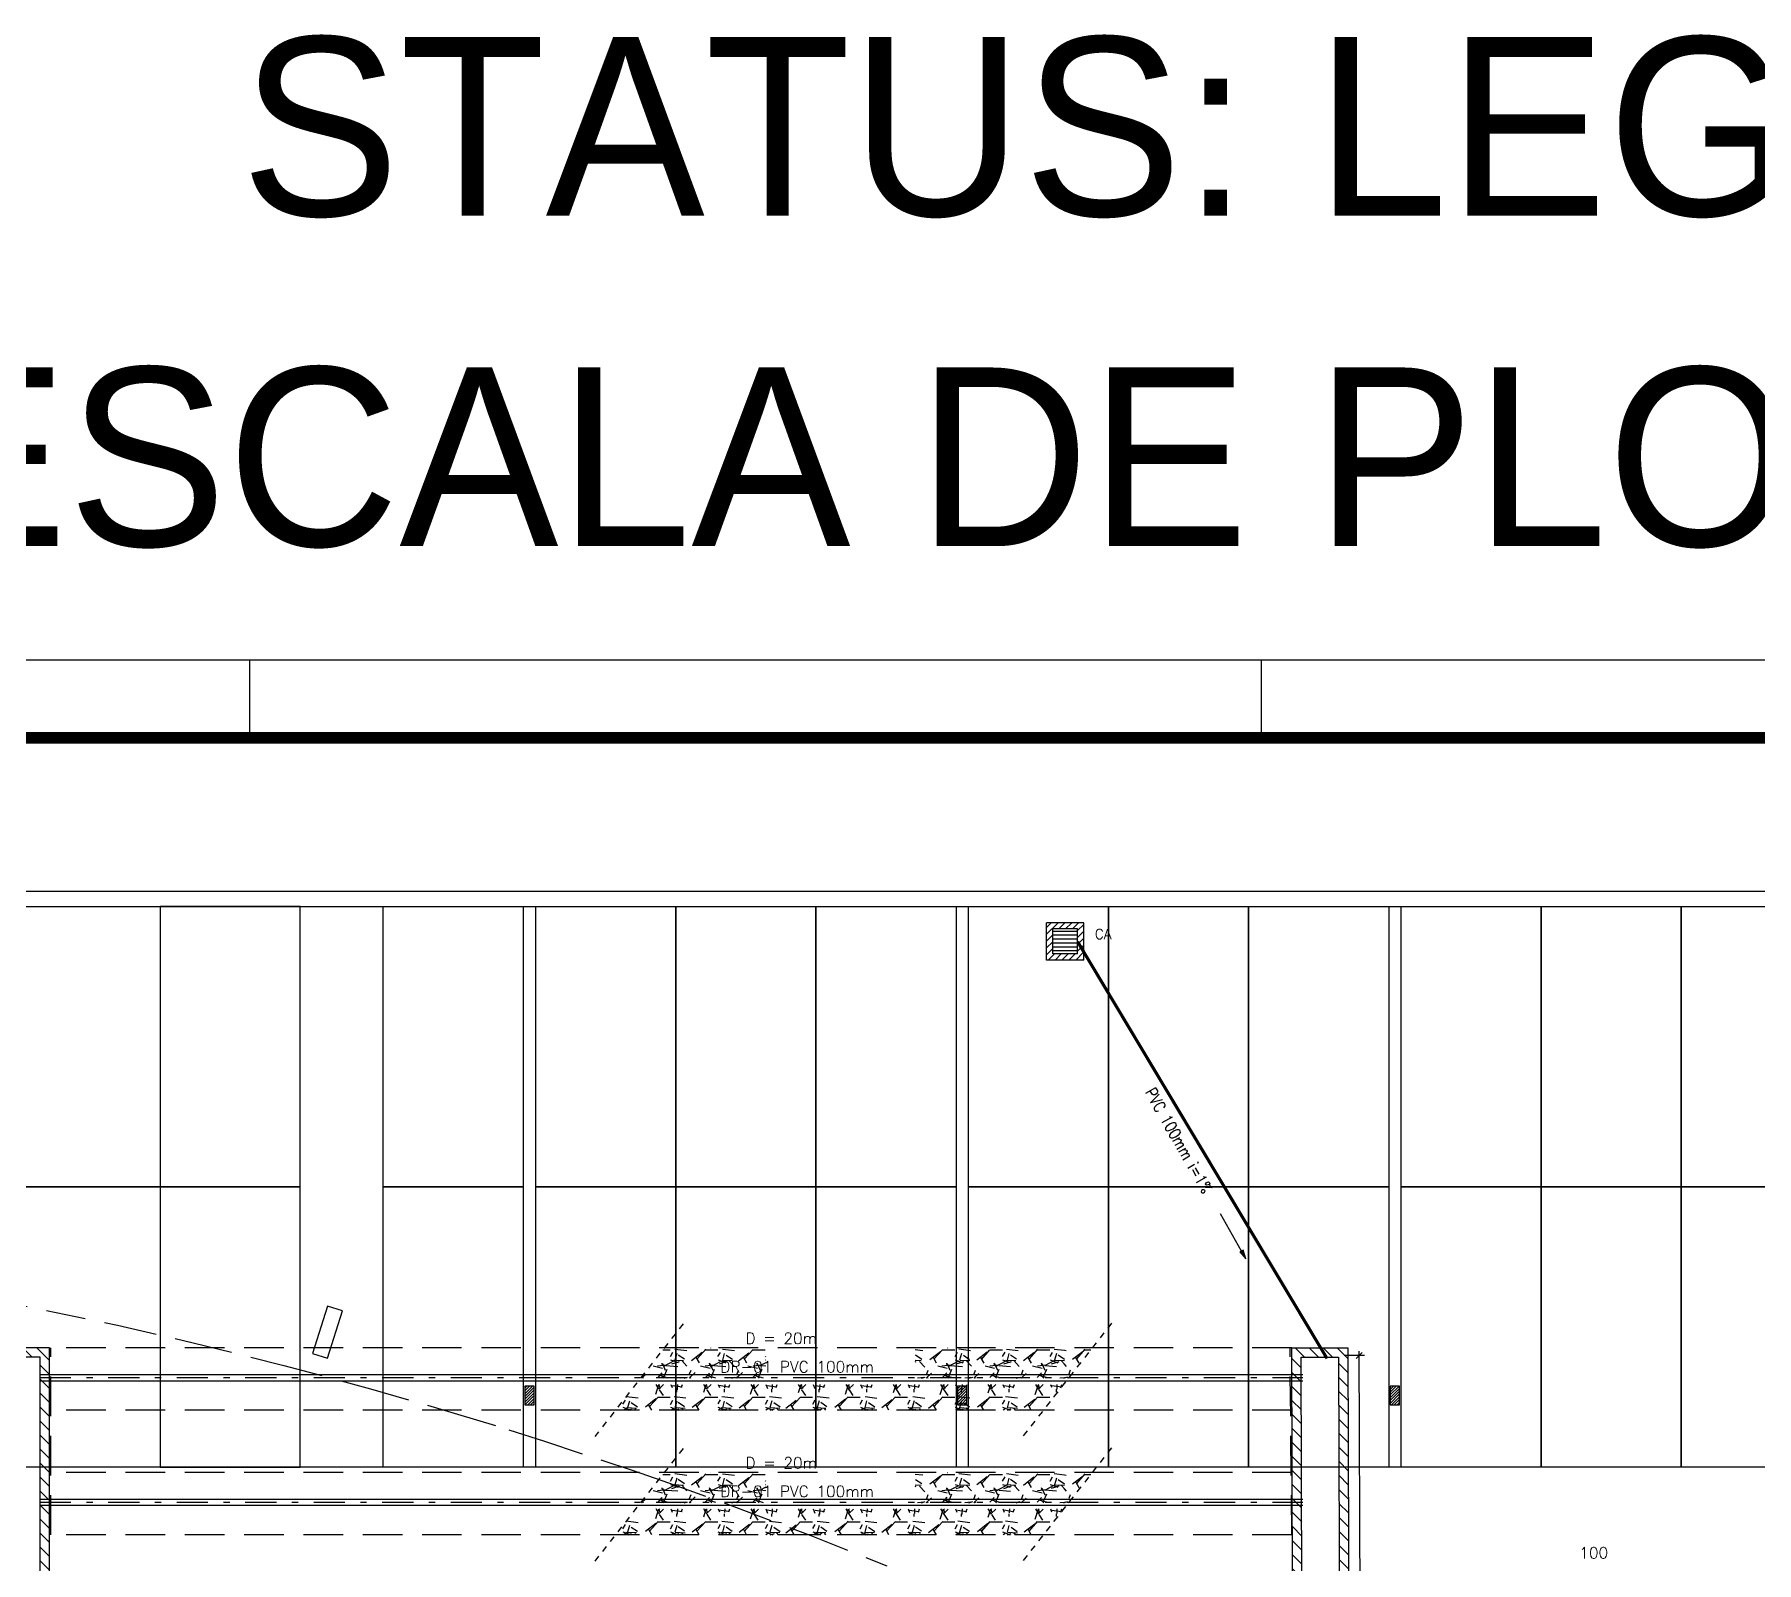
# Model space of a CAD drawing. Header units: inches. Extents: x 752 to 2304, y -3097 to -639.
# Drawn here: x 780.33 to 807.99, y -663.34 to -638.8 of the extents above; entities that cross this region are included whole.
import ezdxf
from ezdxf.enums import TextEntityAlignment as Align

# ---------------------------------------------------------------- set-up
doc = ezdxf.new("R2010")
doc.units = ezdxf.units.IN
doc.header["$MEASUREMENT"] = 0
for name, pattern in [('DASHDOT', [1, 0.5, -0.25, 0, -0.25]), ('DASHDOT2', [0.5, 0.25, -0.125, 0, -0.125]), ('HIDDEN2', [4.762499999999999, 3.175, -1.5875])]:
    doc.linetypes.add(name, pattern=pattern)
for name, color, linetype in [('AP', 3, 'Continuous'), ('arq', 9, 'Continuous'), ('cercadura', 9, 'Continuous'), ('DRENAGEM', 3, 'Continuous'), ('DRENO', 3, 'Continuous'), ('Hachura', 9, 'Continuous'), ('INDICACAO', 4, 'Continuous'), ('INDICAÇÕES', 9, 'Continuous'), ('P-AG', 2, 'Continuous'), ('Pilar', 10, 'Continuous'), ('texto arq', 9, 'Continuous'), ('TEXTO-HIDRO', 100, 'Continuous'), ('Vagas', 9, 'Continuous')]:
    doc.layers.add(name, color=color, linetype=linetype)
doc.styles.add('ROMAND', font='romans.shx', dxfattribs={"height": 0.3})
doc.styles.add('ROMANS', font='romans', dxfattribs={"width": 5, "height": 1})
doc.styles.add('Style-ENGINEERING', font='ENGINEERING.shx')
doc.styles.add('SWISS', font='swissb.ttf')
doc.styles.add('TEXTO-HIDRO', font='ROMANS.shx', dxfattribs={"width": 0.8, "height": 0.2})
pattern_1 = [(228.0128000000058, (-282.4632956602195, -1268.060502833812), (-6.096005179768103, -6.858008426854394), [0.1025163, -10.14915]), (184.9697000000058, (-282.5318756602193, -1268.136702833812), (9.14401479185366, 0.76199462261717), [0.1759214999999996, -17.41619999999995]), (132.5104000000059, (-282.7071356602197, -1268.151942833812), (7.619994455500361, -8.382008187737345), [0.1240445999999999, -12.28041]), (267.2737000000059, (-283.0043156602197, -1268.342442833813), (0.7619966912468978, 15.23999509601001), [0.1602014999999992, -15.85991999999995]), (292.8337000000058, (-283.01193566022, -1268.502462833812), (-3.810010816651504, 9.144005199014945), [0.1570902, -15.55194]), (357.2737000000059, (-282.9509756602196, -1268.647242833812), (-15.23999509601001, 0.7619966912468985), [0.1602014999999995, -15.85991999999997]), (37.69420000000586, (-282.7909556602202, -1268.654862833812), (-9.906006258371201, -7.619993207096476), [0.2118581999999999, -20.97392999999999]), (72.25530000000582, (-282.6233156602195, -1268.525322833813), (5.334010669638449, 16.76400486181146), [0.200016, -19.80159]), (121.4296000000058, (-282.5623556602193, -1268.334822833813), (-6.096001570580353, 9.905988347991187), [0.1607438999999995, -15.91364999999997]), (175.2364000000056, (-282.6461756602203, -1268.197662833813), (8.381993415916414, -0.7619928488154918), [0.1835138999999997, -8.992169999999982]), (222.3974000000058, (-282.8290556602194, -1268.182422833812), (-9.144000275171058, -8.381989095192022), [0.2373234, -23.49504]), (138.8141000000059, (-282.24993566022, -1268.350062833812), (-5.333996602267887, 4.571992967136657), [0.0810015, -8.019179999999999]), (171.4692000000058, (-282.3108956602194, -1268.296722833813), (9.905984878677575, -1.524003840012699), [0.1541045999999997, -15.25637999999998]), (225.0000000000058, (-282.4632956602193, -1268.273862833812), (7.755793195102023e-14, -0.7619994806100591), [0.1077626999999998, -0.969866999999998]), (203.1986000000058, (-282.5166356602201, -1268.182422833813), (3.810012847677093, 1.524006682292268), [0.05803229999999997, -5.745179999999995]), (291.8014000000058, (-282.5699756602199, -1268.205282833812), (-0.7620005345685859, 2.286001472619481), [0.08206979999999997, -4.021439999999999]), (30.96380000000582, (-282.5394956602197, -1268.281482833813), (2.285997586442313, 1.524001187598399), [0.1332959999999993, -4.309889999999978]), (161.5651000000059, (-282.4251956602196, -1268.212902833813), (1.524000695454372, -0.7619988667393675), [0.0963861, -2.31327]), (16.38950000000585, (-283.0119356602194, -1268.205282833812), (7.620004204190572, 2.285995244991118), [0.1350264, -13.36764]), (70.34620000000582, (-282.8823956602201, -1268.167182833813), (-3.047991506602097, -8.38198814656381), [0.1132796999999998, -11.21465999999997]), (293.1986000000058, (-282.4251956602197, -1268.060502833812), (-1.524006682292268, 3.810012847677094), [0.116064, -5.687159999999999]), (343.6105000000058, (-282.3794756602194, -1268.167182833813), (-7.620004204191037, 2.285995244989566), [0.1350263999999997, -13.36763999999998]), (339.4440000000059, (-283.0119356602198, -1268.677722833812), (-3.810004729276928, 1.523998150814653), [0.1302105, -6.38031]), (294.7751000000058, (-282.8900156602201, -1268.723442833812), (-3.809991121088906, 8.381996107846613), [0.1091015999999996, -10.80107999999996]), (66.80140000000584, (-282.4175756602195, -1268.822502833812), (1.524006682291491, 3.810012847677405), [0.1160639999999996, -5.687159999999974]), (17.35400000000582, (-282.3718556602203, -1268.715822833813), (-9.906000534557677, -3.047995402682699), [0.1277348999999999, -12.64571999999999]), (69.44400000000583, (-282.79095566022, -1268.822502833812), (-1.523998150814655, -3.810004729276927), [0.06510539999999979, -6.445439999999986]), (101.3099000000057, (-282.4632956602197, -1268.822502833812), (-0.7619962388665154, 3.047990238270709), [0.03885449999999994, -3.846599999999996]), (165.9638000000058, (-282.4709156602194, -1268.784402833812), (2.28600160640923, -0.7619986812368592), [0.1570902, -2.984715]), (186.0090000000059, (-282.6233156602201, -1268.746302833812), (7.619988763328307, 0.7619982205651344), [0.1455801, -14.41242]), (303.6901000000058, (-282.5394956602196, -1268.350062833812), (-0.7620002613923252, 1.523998529769474), [0.1098971999999998, -2.637533999999994]), (353.1572000000058, (-282.4785356602201, -1268.441502833813), (12.95400535699318, -1.524006825495131), [0.1918670999999999, -18.99479999999999]), (60.94540000000585, (-282.2880356602196, -1268.464362833813), (-3.047992909748183, -5.333987283250548), [0.07845239999999976, -7.766819999999985]), (90, (-282.24993566022, -1268.395782833813), (-0.7620000000000775, 0.7619999999999221), [0.04571999999999988, -0.716279999999998]), (120.2564000000058, (-282.6385556602193, -1268.723442833812), (3.047993540051377, -5.333997309742958), [0.1058601, -10.48017]), (48.01280000000583, (-282.6918956602202, -1268.632002833812), (6.096005179768102, 6.858008426854395), [0.2050329, -10.04664]), (360, (-282.5547356602195, -1268.479602833812), (0.7619999999999221, 0.7620000000000775), [0.1981199999999995, -0.563879999999998]), (325.3048000000059, (-282.3566156602195, -1268.479602833813), (-7.619986797286651, 5.334000507144652), [0.120483, -11.92779]), (254.0546000000058, (-282.2575556602194, -1268.548182833812), (-0.7620019439101314, -3.048007260961166), [0.1109486999999996, -5.436509999999974]), (207.6460000000058, (-282.2880356602195, -1268.654862833812), (-14.47799491470604, -7.620004792418492), [0.1806434999999995, -17.88374999999994]), (175.4261000000056, (-282.4480556602198, -1268.738682833813), (-9.906002281424328, 0.7619963133648284), [0.1911086999999995, -18.91973999999994]), (175.4261000000056, (-282.4480556602198, -1268.738682833813), (-9.906002281424328, 0.7619963133648284), [0.1911086999999995, -18.91973999999994])]
pattern_2 = [(228.0128000000058, (-282.4632956602195, -1266.060404512441), (-6.096005179768103, -6.858008426854394), [0.1025163, -10.14915]), (184.9697000000058, (-282.5318756602193, -1266.136604512441), (9.14401479185366, 0.76199462261717), [0.1759214999999996, -17.41619999999995]), (132.5104000000059, (-282.7071356602197, -1266.151844512441), (7.619994455500361, -8.382008187737345), [0.1240445999999999, -12.28041]), (267.2737000000059, (-283.0043156602197, -1266.342344512441), (0.7619966912468978, 15.23999509601001), [0.1602014999999991, -15.85991999999994]), (292.8337000000058, (-283.01193566022, -1266.502364512441), (-3.810010816651504, 9.144005199014945), [0.1570902, -15.55194]), (357.2737000000059, (-282.9509756602196, -1266.647144512441), (-15.23999509601001, 0.7619966912468985), [0.1602014999999995, -15.85991999999997]), (37.69420000000586, (-282.7909556602202, -1266.654764512441), (-9.906006258371201, -7.619993207096476), [0.2118581999999999, -20.97392999999999]), (72.25530000000582, (-282.6233156602195, -1266.525224512442), (5.334010669638449, 16.76400486181146), [0.200016, -19.80159]), (121.4296000000058, (-282.5623556602193, -1266.334724512441), (-6.096001570580353, 9.905988347991187), [0.1607438999999995, -15.91364999999997]), (175.2364000000056, (-282.6461756602203, -1266.197564512441), (8.381993415916414, -0.7619928488154918), [0.1835138999999997, -8.992169999999982]), (222.3974000000058, (-282.8290556602194, -1266.182324512441), (-9.144000275171058, -8.381989095192022), [0.2373234, -23.49504]), (138.8141000000059, (-282.24993566022, -1266.349964512441), (-5.333996602267887, 4.571992967136657), [0.0810015, -8.019179999999999]), (171.4692000000058, (-282.3108956602194, -1266.296624512441), (9.905984878677575, -1.524003840012699), [0.1541045999999997, -15.25637999999998]), (225.0000000000058, (-282.4632956602193, -1266.273764512441), (7.755793195102023e-14, -0.7619994806100591), [0.1077626999999998, -0.969866999999998]), (203.1986000000058, (-282.5166356602201, -1266.182324512441), (3.810012847677093, 1.524006682292268), [0.05803229999999997, -5.745179999999995]), (291.8014000000058, (-282.5699756602199, -1266.205184512441), (-0.7620005345685859, 2.286001472619481), [0.08206979999999997, -4.021439999999999]), (30.96380000000582, (-282.5394956602197, -1266.281384512441), (2.285997586442313, 1.524001187598399), [0.1332959999999993, -4.309889999999978]), (161.5651000000059, (-282.4251956602196, -1266.212804512441), (1.524000695454372, -0.7619988667393675), [0.0963861, -2.31327]), (16.38950000000585, (-283.0119356602194, -1266.205184512441), (7.620004204190572, 2.285995244991118), [0.1350264, -13.36764]), (70.34620000000582, (-282.8823956602201, -1266.167084512441), (-3.047991506602097, -8.38198814656381), [0.1132796999999998, -11.21465999999997]), (293.1986000000058, (-282.4251956602197, -1266.060404512441), (-1.524006682292268, 3.810012847677094), [0.116064, -5.687159999999999]), (343.6105000000058, (-282.3794756602194, -1266.167084512441), (-7.620004204191037, 2.285995244989566), [0.1350263999999997, -13.36763999999998]), (339.4440000000059, (-283.0119356602198, -1266.677624512441), (-3.810004729276928, 1.523998150814653), [0.1302105, -6.38031]), (294.7751000000058, (-282.8900156602201, -1266.723344512441), (-3.809991121088906, 8.381996107846613), [0.1091015999999996, -10.80107999999995]), (66.80140000000584, (-282.4175756602195, -1266.822404512441), (1.524006682291491, 3.810012847677405), [0.1160639999999996, -5.687159999999973]), (17.35400000000582, (-282.3718556602203, -1266.715724512441), (-9.906000534557677, -3.047995402682699), [0.1277348999999999, -12.64571999999999]), (69.44400000000583, (-282.79095566022, -1266.822404512441), (-1.523998150814655, -3.810004729276927), [0.06510539999999977, -6.445439999999985]), (101.3099000000057, (-282.4632956602197, -1266.822404512441), (-0.7619962388665154, 3.047990238270709), [0.03885449999999994, -3.846599999999996]), (165.9638000000058, (-282.4709156602194, -1266.784304512441), (2.28600160640923, -0.7619986812368592), [0.1570902, -2.984715]), (186.0090000000059, (-282.6233156602201, -1266.746204512441), (7.619988763328307, 0.7619982205651344), [0.1455801, -14.41242]), (303.6901000000058, (-282.5394956602196, -1266.349964512441), (-0.7620002613923252, 1.523998529769474), [0.1098971999999998, -2.637533999999994]), (353.1572000000058, (-282.4785356602201, -1266.441404512441), (12.95400535699318, -1.524006825495131), [0.1918670999999999, -18.99479999999999]), (60.94540000000585, (-282.2880356602196, -1266.464264512441), (-3.047992909748183, -5.333987283250548), [0.07845239999999976, -7.766819999999985]), (90, (-282.24993566022, -1266.395684512441), (-0.7620000000000775, 0.7619999999999221), [0.04571999999999988, -0.716279999999998]), (120.2564000000058, (-282.6385556602193, -1266.723344512441), (3.047993540051377, -5.333997309742958), [0.1058601, -10.48017]), (48.01280000000583, (-282.6918956602202, -1266.631904512441), (6.096005179768102, 6.858008426854395), [0.2050329, -10.04664]), (360, (-282.5547356602195, -1266.479504512441), (0.7619999999999221, 0.7620000000000775), [0.1981199999999995, -0.563879999999998]), (325.3048000000059, (-282.3566156602195, -1266.479504512442), (-7.619986797286651, 5.334000507144652), [0.120483, -11.92779]), (254.0546000000058, (-282.2575556602194, -1266.548084512441), (-0.7620019439101314, -3.048007260961166), [0.1109486999999996, -5.436509999999973]), (207.6460000000058, (-282.2880356602195, -1266.654764512441), (-14.47799491470604, -7.620004792418492), [0.1806434999999995, -17.88374999999994]), (175.4261000000056, (-282.4480556602198, -1266.738584512441), (-9.906002281424328, 0.7619963133648284), [0.1911086999999995, -18.91973999999994]), (175.4261000000056, (-282.4480556602198, -1266.738584512441), (-9.906002281424328, 0.7619963133648284), [0.1911086999999995, -18.91973999999994])]

# ---------------------------------------------------------------- blocks, each defined once
blk = doc.blocks.new('A1-FASE-FORTAL2')
at = {"layer": 'cercadura'}
for p, q in [((0.8409999999995534, 0.5945000000006644), (-4.547473508864641e-13, 0.5944999999999823)), ((0.2109999999995011, 0.5945000000001528), (0.2109999999995011, 0.5845000000001619)), ((0.3409999999995534, 0.5945000000002665), (0.3409999999995534, 0.5845000000002756))]:
    blk.add_line(p, q, dxfattribs=at)
at = {"layer": 'cercadura', "color": 152, "const_width": 0.0015}
blk.add_lwpolyline([(0.8309999999995057, 0.5845000000006735), (0.02499999999952252, 0.5844999999999914), (0.02500000000003411, 0.009999999999990905), (0.8310000000000173, 0.01000000000067303), (0.8309999999995057, 0.5845000000006735)], close=True, dxfattribs=at)
at = {"color": 152, "style": 'ROMAND'}
for p in [(0.6749918834410664, 0.04961171964703226), (0.6749918834410664, 0.04402928025865549), (0.6749918834411233, 0.0330695438212274), (0.6749918834411233, 0.02247522812291436), (0.6749918834411233, 0.0164058161410594)]:
    blk.add_attdef('FASE', p, '', height=0.003539325852, dxfattribs=at)
at = {"color": 152, "style": 'ROMAND', "width": 0.8000000000006259}
blk.add_attdef('HS-01/15-R01', text='', height=0.003539325852, dxfattribs=at).set_placement((0.7849221364796222, 0.04583770829424338), (0.8180906758926767, 0.04583770829430023), align=Align.FIT)
at = {"color": 152, "style": 'ROMANS'}
for tag, p in [('1/100', (0.7914670971289297, 0.03419516573040937)), ('?/2008', (0.8105288393886667, 0.03419516573040937)), ('MES/ANO', (0.7961695110755045, 0.02610257783840098))]:
    blk.add_attdef(tag, text='', height=0.00196629214, dxfattribs=at).set_placement(p, align=Align.CENTER)
blk.add_attdef('0107_HS_01_SIT_LEG_R0A', text='', height=0.0017412571549672, dxfattribs=at).set_placement((0.7837091520393642, 0.01703488990801816), (0.8202755522936513, 0.01703488990801816), align=Align.FIT)
at = {"layer": 'cercadura', "style": 'SWISS'}
for p in [(0.3078159072529729, 0.102359437550831), (0.3078159072529729, 0.09757610421752361), (0.3078159072529729, 0.09279277088415938), (0.3078159072529729, 0.088009437550852), (0.3078159072529729, 0.08322610421748777), (0.3078159072529729, 0.07844277088418039), (0.03034294158675266, 0.01432712205394182)]:
    blk.add_attdef('-', p, '', height=0.0016, dxfattribs=at)
blk = doc.blocks.new('CAG')
h = blk.add_hatch()
h.set_pattern_fill('ANSI31', scale=0.625, angle=-89.99999999999957, style=0)
h.set_pattern_definition([(315.0000000000004, (-117.9496496266485, 58.01994512564262), (0.05524271728019859, 0.05524271728019945), [])])
h.paths.add_polyline_path([(0, 0), (0, 0.599999999999909), (-0.6000000000000227, 0.599999999999909), (-0.5999999999997954, 0)])
h.paths.add_polyline_path([(-0.09999999999990905, 0.09999999999990905), (-0.5, 0.09999999999990905), (-0.5, 0.5), (-0.09999999999990905, 0.5)], flags=16)
h = blk.add_hatch()
h.set_pattern_fill('ANSI31', scale=0.5, angle=135.0000000000004, style=0)
h.set_pattern_definition([(180, (-18.39542886537669, -54.83026067756418), (4.19445633282646e-16, -0.0625), [])])
h.paths.add_polyline_path([(-0.5, 0.09999999999990905), (-0.09999999999990905, 0.09999999999990905), (-0.09999999999990905, 0.5), (-0.5, 0.5)])
for p, q in [((-0.6009738579288921, 0.5999999999999233), (-0.0009738579290967664, 0.5999999999999233)), ((-0.5999999999997954, 0), (-0.6000000000000227, 0.599999999999909)), ((0, 0), (0, 0.599999999999909)), ((-0.5, 0.5), (-0.09999999999990905, 0.5)), ((-0.5, 0.09999999999990905), (-0.5, 0.5)), ((-0.09999999999990905, 0.09999999999990905), (-0.09999999999990905, 0.5)), ((-0.5999999999997954, 0), (0, 0)), ((-0.5, 0.09999999999990905), (-0.09999999999990905, 0.09999999999990905))]:
    blk.add_line(p, q)
blk = doc.blocks.new('A$C5B7E71EA')
at = {"layer": 'DRENAGEM'}
blk.add_blockref('CAG', (0.6009738579288921, -0.5999999999999233), dxfattribs=at)
blk = doc.blocks.new('IND')
at = {"layer": 'INDICACAO'}
blk.add_hatch(color=0, dxfattribs=at).paths.add_polyline_path([(-4.44e-14, 0), (-0.0716383140645292, 0.0148377895234688), (-0.0716383140645292, -0.0148377895234688)])
at = {"layer": 'INDICACAO', "color": 0}
blk.add_line((-0.0716383140645292, 0), (-0.4146867173266458, 0), dxfattribs=at)
blk.add_lwpolyline([(0, 0), (-0.0716383140645292, 0.0148377895234688), (-0.0716383140645292, -0.0148377895234688)], close=True, dxfattribs=at)
blk = doc.blocks.new('A$C2DCB09D5')
at = {"layer": 'Hachura'}
h = blk.add_hatch(dxfattribs=at)
h.set_pattern_fill('LINE', color=9, scale=0.01, angle=45, style=0)
h.set_pattern_definition([(45, (-250.9629640472781, 134.2840993258811), (-0.02245064030267288, 0.02245064030267288), [])])
h.paths.add_polyline_path([(0.1499999999999488, 0.3000000000000114), (2.842170943040401e-14, 0.3000000000000114), (0, 0), (0.1499999999999773, 0)])
at = {"layer": 'Pilar', "color": 10}
blk.add_lwpolyline([(0, 0), (0.1500000000000057, 0), (0.1500000000000057, 0.3000000000000114), (0, 0.3000000000000114)], close=True, dxfattribs=at)

msp = doc.modelspace()

# ---------------------------------------------------------------- hatches: boundary and pattern name
at = {"layer": 'AP'}
h = msp.add_hatch(dxfattribs=at)
h.set_pattern_fill('ANSI31', color=0, scale=0.05, angle=83.7751017165057, style=0)
h.set_pattern_definition([(135.0000000000075, (780.5663821861264, -665.927129660793), (-0.1122532015133497, -0.1122532015133791), [])])
h.paths.add_polyline_path([(779.8163821861265, -669.3081781619118), (779.8163821861256, -660.0365498322536), (780.4163821861255, -660.0365498322536), (780.4163821861265, -669.3081781619118)], flags=16)
h.paths.add_polyline_path([(779.6663821861266, -669.4581781619116), (779.6663821861255, -659.8865498322538), (780.5663821861255, -659.8865498322536), (780.5663821861266, -669.4581781619116)])
h = msp.add_hatch(dxfattribs=at)
h.set_pattern_fill('ANSI31', color=0, scale=0.05, angle=83.7751017165057, style=0)
h.set_pattern_definition([(135.0000000000075, (801.4563821861263, -665.927129660791), (-0.1122532015133497, -0.1122532015133791), [])])
h.paths.add_polyline_path([(800.7063821861265, -669.3081781619104), (800.6773467899408, -660.040254078243), (801.2773467899407, -660.040254078243), (801.3063821861265, -669.3081781619104)], flags=16)
h.paths.add_polyline_path([(800.5563821861266, -669.4581781619103), (800.5273467899407, -659.8902540782432), (801.4273467899407, -659.8902540782431), (801.4563821861266, -669.4581781619103)])
at = {"layer": 'P-AG'}
h = msp.add_hatch(dxfattribs=at)
h.set_pattern_fill('GRAVEL', color=9, scale=0.03, angle=5.839498395167017e-12, style=0)
h.set_pattern_definition(pattern_2)
h.paths.add_polyline_path([(796.8773864441595, -660.3776561506436), (796.8773891290911, -659.890254078244), (794.4773891290554, -659.8902540782443), (794.4773864441236, -660.3776561506438)])
h.paths.add_polyline_path([(792.0773836203601, -660.8902540782447), (792.0773858932214, -660.4776561506441), (789.9867698978434, -660.4776561506442), (789.6773837199074, -660.8721764266398), (789.6773836203238, -660.8902540782448)])
h.paths.add_polyline_path([(794.4773836203967, -660.8902540782442), (794.4773858932581, -660.4776561506438), (792.0773858932214, -660.4776561506441), (792.0773836203601, -660.8902540782447)])
h.paths.add_polyline_path([(794.4773858932579, -660.4776561506438), (794.4773836203967, -660.8902540782442), (796.542236193301, -660.8902540782442), (796.8657990203887, -660.4776561506435)])
h.paths.add_polyline_path([(790.4474156317857, -659.8902540782447), (790.0651907539461, -660.3776561506445), (792.0773864440872, -660.3776561506443), (792.0773891290188, -659.8902540782447)])
h.paths.add_polyline_path([(791.0064719813369, -660.3676681170957), (795.756471981337, -660.3676681170953), (795.7564719813369, -659.9176681170954), (791.0064719813369, -659.9176681170959)], flags=9)
h = msp.add_hatch(dxfattribs=at)
h.set_pattern_fill('GRAVEL', color=9, scale=0.03, angle=5.839498395167017e-12, style=0)
h.set_pattern_definition(pattern_2)
h.paths.add_polyline_path([(797.326444754331, -659.8902540782442), (796.8773891290915, -659.8902540782441), (796.8773864441597, -660.3776561506436), (796.9442198764915, -660.3776561506438)])
h = msp.add_hatch(dxfattribs=at)
h.set_pattern_fill('GRAVEL', color=9, scale=0.03, angle=5.839498395167017e-12, style=0)
h.set_pattern_definition(pattern_1)
h.paths.add_polyline_path([(796.8773864441595, -662.3777544720149), (796.8773891290911, -661.8903523996153), (794.4773891290554, -661.8903523996156), (794.4773864441236, -662.3777544720151)])
h.paths.add_polyline_path([(792.0773836203601, -662.890352399616), (792.0773858932214, -662.4777544720154), (789.9867698978434, -662.4777544720155), (789.6773837199074, -662.8722747480111), (789.6773836203238, -662.8903523996161)])
h.paths.add_polyline_path([(794.4773836203967, -662.8903523996155), (794.4773858932581, -662.4777544720151), (792.0773858932214, -662.4777544720154), (792.0773836203601, -662.890352399616)])
h.paths.add_polyline_path([(794.4773858932579, -662.4777544720151), (794.4773836203967, -662.8903523996155), (796.542236193301, -662.8903523996155), (796.8657990203887, -662.4777544720148)])
h.paths.add_polyline_path([(790.4474156317857, -661.890352399616), (790.0651907539461, -662.3777544720158), (792.0773864440872, -662.3777544720156), (792.0773891290188, -661.890352399616)])
h.paths.add_polyline_path([(791.0064719813369, -662.367766438467), (795.756471981337, -662.3677664384666), (795.7564719813369, -661.9177664384667), (791.0064719813369, -661.9177664384672)], flags=9)
h = msp.add_hatch(dxfattribs=at)
h.set_pattern_fill('GRAVEL', color=9, scale=0.03, angle=5.839498395167017e-12, style=0)
h.set_pattern_definition(pattern_1)
h.paths.add_polyline_path([(797.326444754331, -661.8903523996155), (796.8773891290915, -661.8903523996154), (796.8773864441597, -662.3777544720149), (796.9442198764915, -662.3777544720151)])

# ---------------------------------------------------------------- linework, layer by layer
at = {"layer": 'AP'}
for points in [[(779.6663821861266, -669.4581781619116), (779.6663821861255, -659.8865498322538), (780.5663821861255, -659.8865498322536), (780.5663821861266, -669.4581781619116)], [(800.5563821861266, -669.4581781619103), (800.5273467899407, -659.8902540782432), (801.4273467899407, -659.8902540782431), (801.4563821861266, -669.4581781619103)], [(779.8163821861265, -669.3081781619118), (779.8163821861256, -660.0365498322536), (780.4163821861255, -660.0365498322536), (780.4163821861265, -669.3081781619118)], [(800.7063821861265, -669.3081781619104), (800.6773467899408, -660.040254078243), (801.2773467899407, -660.040254078243), (801.3063821861265, -669.3081781619104)]]:
    msp.add_lwpolyline(points, close=True, dxfattribs=at)
at = {"layer": 'arq'}
for p, q in [((764.3828203675056, -652.5562351156639), (856.8026711410292, -652.5562351156638)), ((764.9019789008292, -652.8062351156638), (856.3830415230462, -652.8062351156638)), ((856.3830415230465, -661.8062351156638), (764.9019789008292, -661.8062351156636))]:
    msp.add_line(p, q, dxfattribs=at)
at = {"layer": 'arq', "linetype": 'HIDDEN2', "ltscale": 0.2}
msp.add_lwpolyline([(779.5901481733871, -659.0973456722868), (781.6648283076446, -659.528249979637), (782.8807885688792, -659.8087078518017), (784.3351367119348, -660.1716296733152), (785.7284028125617, -660.5477687570827), (787.1268535215917, -660.9537482400449), (787.951362406095, -661.2066503797342), (788.5231813533882, -661.3904770678076), (789.9493372949258, -661.8619025326009), (790.5138902693569, -662.0580987447456), (791.5653878915604, -662.436719064232), (792.8002923419907, -662.9036271843803), (794.0197476735897, -663.3887166697422)], dxfattribs=at)
at = {"layer": 'DRENO'}
for p, q in [((780.4163821861255, -660.317709986711), (800.7063821861254, -660.3177099867095)), ((780.4163821861256, -660.4177099867106), (800.7063821861256, -660.4177099867093)), ((780.4163821861255, -662.3178083080822), (800.7063821861254, -662.3178083080808)), ((780.4163821861256, -662.4178083080819), (800.7063821861256, -662.4178083080806))]:
    msp.add_line(p, q, dxfattribs=at)
at = {"layer": 'DRENO', "color": 7, "linetype": 'DASHDOT'}
for p, q in [((780.4163821861256, -660.3677099867106), (800.7063821861254, -660.3677099867093)), ((780.4163821861256, -662.3678083080819), (800.7063821861254, -662.3678083080806))]:
    msp.add_line(p, q, dxfattribs=at)
at = {"layer": 'DRENO', "const_width": 0.05}
msp.add_lwpolyline([(797.08639644597, -653.3698580115971), (801.092504398486, -660.0611298412015)], dxfattribs=at)
at = {"layer": 'INDICAÇÕES'}
for p, q in [((801.6593977400529, -659.96538791284), (801.5624195989574, -660.0623660539354)), ((801.6920835960728, -660.0138769833877), (801.3666293435277, -660.0138769833877))]:
    msp.add_line(p, q, dxfattribs=at)
at = {"layer": 'P-AG', "color": 9, "linetype": 'DASHDOT2', "ltscale": 0.3}
for p, q in [((789.3346150311872, -661.3162511995199), (790.7788310182335, -659.474628882685)), ((796.2178141114429, -661.3039477025932), (797.6620300984891, -659.462325385758)), ((789.3346150311872, -663.3163495208912), (790.7788310182335, -661.4747272040563)), ((796.2178141114429, -663.3040460239645), (797.6620300984891, -661.4624237071293))]:
    msp.add_line(p, q, dxfattribs=at)
at = {"layer": 'P-AG', "color": 9, "linetype": 'HIDDEN2', "ltscale": 0.2}
for p, q in [((780.5954175823107, -662.8903523996164), (780.5954175823106, -659.8902540782451)), ((800.5273467899407, -659.8902540782432), (780.5954175823106, -659.8902540782444)), ((800.5273467899403, -662.8903523996145), (800.4983113937557, -659.8939583242345)), ((800.5273467899408, -660.8902540782433), (780.5954175823106, -660.8902540782444)), ((800.5273467899407, -661.8903523996145), (780.5954175823106, -661.8903523996157)), ((800.5273467899408, -662.8903523996146), (780.5954175823106, -662.8903523996157))]:
    msp.add_line(p, q, dxfattribs=at)
at = {"layer": 'Pilar'}
msp.add_lwpolyline([(785.0371412799612, -660.0578516380075), (785.27843253763, -659.2951075597136), (785.0400750131629, -659.219704041692), (784.7987837554946, -659.9824481199861)], close=True, dxfattribs=at)
at = {"layer": 'TEXTO-HIDRO'}
msp.add_line((801.6399440656902, -669.3801740785591), (801.6109086695049, -659.9418810667405), dxfattribs=at)
at = {"layer": 'Vagas'}
for points in [[(780.0988335570477, -657.3062351156639), (780.0988335570477, -652.806235115664), (782.3488335570477, -652.806235115664), (782.3488335570477, -657.3062351156639)], [(784.5988335570477, -657.3062351156639), (784.5988335570477, -652.806235115664), (782.3488335570477, -652.806235115664), (782.3488335570477, -657.3062351156639)], [(785.9330415230464, -657.3062351156639), (785.9330415230464, -652.806235115664), (788.1830415230464, -652.806235115664), (788.1830415230464, -657.3062351156639)], [(788.3830415230462, -657.3062351156639), (788.3830415230462, -652.806235115664), (790.6330415230462, -652.806235115664), (790.6330415230462, -657.3062351156639)], [(790.6330415230462, -657.3062351156639), (790.6330415230462, -652.806235115664), (792.8830415230462, -652.806235115664), (792.8830415230462, -657.3062351156639)], [(792.8830415230462, -657.3062351156639), (792.8830415230462, -652.806235115664), (795.1330415230462, -652.806235115664), (795.1330415230462, -657.3062351156639)], [(795.3330415230465, -657.3062351156639), (795.3330415230465, -652.806235115664), (797.5830415230465, -652.806235115664), (797.5830415230465, -657.3062351156639)], [(797.5830415230465, -657.3062351156639), (797.5830415230465, -652.806235115664), (799.8330415230465, -652.806235115664), (799.8330415230465, -657.3062351156639)], [(799.8330415230465, -657.3062351156639), (799.8330415230465, -652.806235115664), (802.0830415230465, -652.806235115664), (802.0830415230465, -657.3062351156639)], [(802.2830415230463, -657.3062351156639), (802.2830415230463, -652.806235115664), (804.5330415230463, -652.806235115664), (804.5330415230463, -657.3062351156639)], [(804.5330415230463, -657.3062351156639), (804.5330415230463, -652.806235115664), (806.7830415230463, -652.806235115664), (806.7830415230463, -657.3062351156639)], [(806.7830415230463, -657.3062351156639), (806.7830415230463, -652.806235115664), (809.0330415230463, -652.806235115664), (809.0330415230463, -657.3062351156639)], [(780.0988335570477, -661.8062351156638), (780.0988335570477, -657.3062351156639), (782.3488335570477, -657.3062351156639), (782.3488335570477, -661.8062351156638)], [(784.5988335570477, -661.8062351156638), (784.5988335570477, -657.3062351156639), (782.3488335570477, -657.3062351156639), (782.3488335570477, -661.8062351156638)], [(785.9330415230464, -661.8062351156638), (785.9330415230464, -657.3062351156639), (788.1830415230464, -657.3062351156639), (788.1830415230464, -661.8062351156638)], [(788.3830415230462, -661.8062351156638), (788.3830415230462, -657.3062351156639), (790.6330415230462, -657.3062351156639), (790.6330415230462, -661.8062351156638)], [(790.6330415230462, -661.8062351156638), (790.6330415230462, -657.3062351156639), (792.8830415230462, -657.3062351156639), (792.8830415230462, -661.8062351156638)], [(792.8830415230462, -661.8062351156638), (792.8830415230462, -657.3062351156639), (795.1330415230462, -657.3062351156639), (795.1330415230462, -661.8062351156638)], [(795.3330415230465, -661.8062351156638), (795.3330415230465, -657.3062351156639), (797.5830415230465, -657.3062351156639), (797.5830415230465, -661.8062351156638)], [(797.5830415230465, -661.8062351156638), (797.5830415230465, -657.3062351156639), (799.8330415230465, -657.3062351156639), (799.8330415230465, -661.8062351156638)], [(799.8330415230465, -661.8062351156638), (799.8330415230465, -657.3062351156639), (802.0830415230465, -657.3062351156639), (802.0830415230465, -661.8062351156638)], [(802.2830415230463, -661.8062351156638), (802.2830415230463, -657.3062351156639), (804.5330415230463, -657.3062351156639), (804.5330415230463, -661.8062351156638)], [(804.5330415230463, -661.8062351156638), (804.5330415230463, -657.3062351156639), (806.7830415230463, -657.3062351156639), (806.7830415230463, -661.8062351156638)], [(806.7830415230463, -661.8062351156638), (806.7830415230463, -657.3062351156639), (809.0330415230463, -657.3062351156639), (809.0330415230463, -661.8062351156638)]]:
    msp.add_lwpolyline(points, close=True, dxfattribs=at)

# ---------------------------------------------------------------- block references
at = {"layer": 'INDICAÇÕES', "color": 7, "xscale": 124.9997536747053, "yscale": 124.9997536747053, "zscale": 124.9997536747105}
msp.add_blockref('A1-FASE-FORTAL2', (757.4089164189569, -723.1610972007334), dxfattribs=at)
at = {"layer": 'INDICAÇÕES', "xscale": -1}
msp.add_blockref('A$C5B7E71EA', (797.1873703038989, -653.064597334033), dxfattribs=at)
at = {"layer": 'Pilar'}
for p in [(788.2080415230465, -660.8062351156638), (795.1580415230463, -660.8062351156638), (802.1080415230464, -660.8062351156638)]:
    msp.add_blockref('A$C2DCB09D5', p, dxfattribs=at)
at = {"layer": 'TEXTO-HIDRO', "xscale": 1.999999999999752, "yscale": 1.999999999999998, "zscale": 2, "rotation": 299.5660687946967}
msp.add_blockref('IND', (799.7891476673555, -658.4614762145295), dxfattribs=at)

# ---------------------------------------------------------------- texts
at = {"layer": 'texto arq', "color": 1, "linetype": 'Continuous', "lineweight": 30, "style": 'Style-ENGINEERING'}
for s, p in [('STATUS: LEGAL', (798.4532962262138, -640.2811621875437)), ('A1 - ESCALA DE PLOTAGEM = 1000/125', (806.392987620317, -645.5847615411326))]:
    msp.add_text(s, height=2.868245872675726, rotation=359.999980555558, dxfattribs=at).set_placement(p, align=Align.MIDDLE_CENTER)
at = {"layer": 'TEXTO-HIDRO'}
for s, height, style, p in [('CA', 0.16, 'ROMANS', (797.3622242247244, -653.3267755959673)), (' D = 20m', 0.18, 'TEXTO-HIDRO', (791.6281080347189, -659.8276701496411)), ('DR-01 PVC 100mm', 0.18, 'TEXTO-HIDRO', (791.3479051872654, -660.2848051055447)), (' D = 20m', 0.18, 'TEXTO-HIDRO', (791.6281080347189, -661.8277684710124)), ('DR-01 PVC 100mm', 0.18, 'TEXTO-HIDRO', (791.3479051872654, -662.284903426916))]:
    msp.add_text(s, height=height, dxfattribs=dict(at, style=style)).set_placement(p)
at = {"layer": 'TEXTO-HIDRO', "style": 'TEXTO-HIDRO', "width": 0.8}
msp.add_text('PVC 100mm i=1%%%', height=0.1899999999999999, rotation=299.5660687946985, dxfattribs=at).set_placement((798.1619834081288, -655.7870033922244))
at = {"layer": 'TEXTO-HIDRO', "style": 'TEXTO-HIDRO'}
msp.add_text('100', height=0.18, rotation=0.3232500464985655, dxfattribs=at).set_placement((805.1459994258022, -663.2727315192986))

doc.saveas('drawing.dxf')
